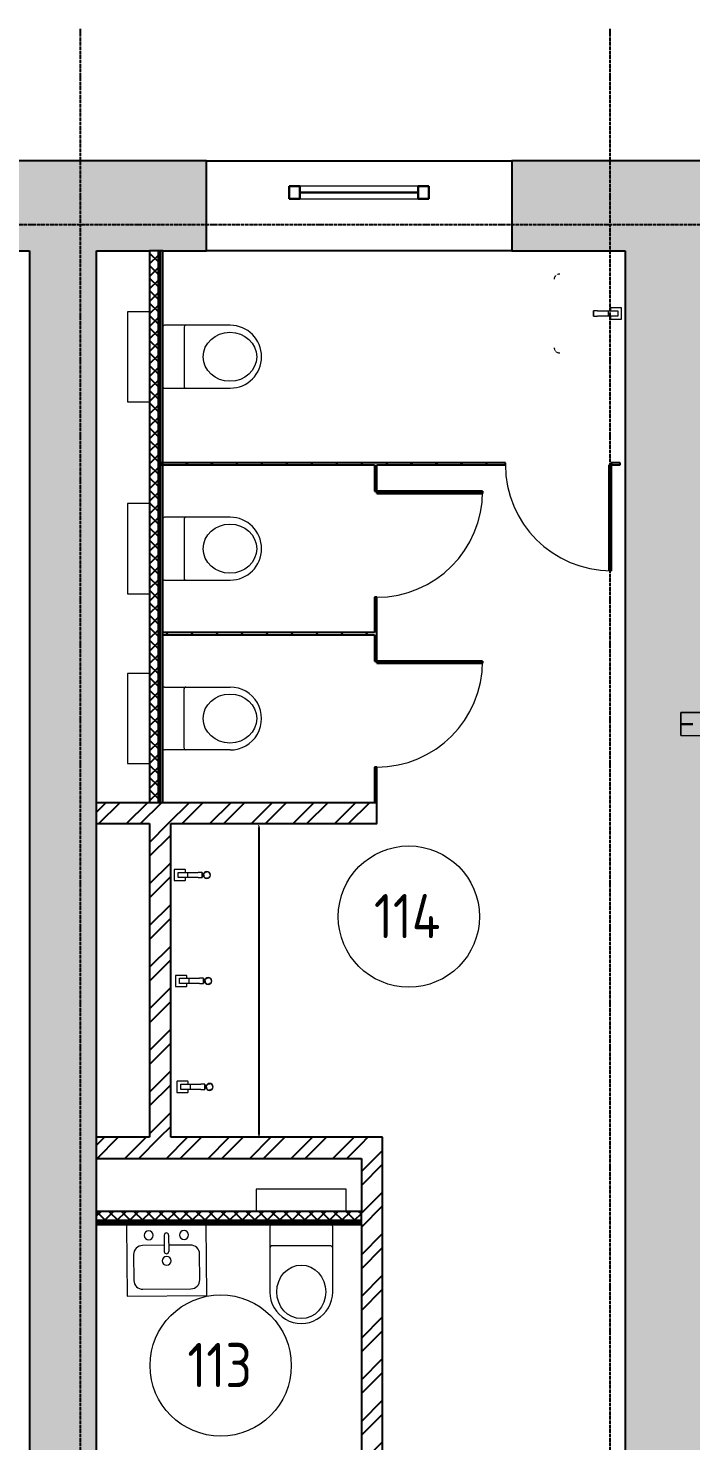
# Model space of a CAD drawing. Header units: millimetres. Extents: x -33838 to 476301, y -41806 to 120107.
# Drawn here: x 7414 to 11167, y 13670 to 21669 of the extents above; entities that cross this region are included whole.
import ezdxf

# ---------------------------------------------------------------- set-up
doc = ezdxf.new("R2010")
doc.units = ezdxf.units.MM
for name, pattern in [('ADSK_Линия сетки', [25, 20, -2.5, 0, -2.5]), ('ADSK_Сверху', [4.5, 3, -1.5]), ('ADSK_Снесено', [4.5, 3, -1.5])]:
    doc.linetypes.add(name, pattern=pattern)
for name, color, linetype, lineweight, true_color in [('_ Окна', 5, 'Continuous', 30, 0x0000ff), ('Обобщенные модели', 5, 'Continuous', 18, 0x0000ff), ('Стены внутренние', 5, 'Continuous', 18, 0x0000ff), ('Стены наружные', 1, 'ADSK_Снесено', 18, 0xff0000), ('Стены штриховка', 5, 'Continuous', 18, 0x0000ff)]:
    doc.layers.add(name, color=color, linetype=linetype, lineweight=lineweight, true_color=true_color)
for name, color, linetype, lineweight in [('Двери', 251, 'Continuous', 18), ('Каркас', 7, 'Continuous', 18), ('Марки помещений', 7, 'Continuous', 20), ('Окна', 251, 'Continuous', 18), ('Сантехника', 251, 'Continuous', 18)]:
    doc.layers.add(name, color=color, linetype=linetype, lineweight=lineweight)
doc.styles.add('GOST Common_2', font='GOST Common_0.ttf', dxfattribs={"width": 0.9, "height": 250})
pattern_1 = [(45, (0, 0), (-117.8655, 117.8655), []), (45, (78.58, 0), (-117.8655, 117.8655), [])]
pattern_2 = [(45, (0, 0), (-35.35534, 35.35534), []), (135, (0, 0), (-35.35534, -35.35534), [])]
pattern_3 = [(45, (0, 0), (-70.7107, 70.7107), [])]

# ---------------------------------------------------------------- blocks, each defined once
blk = doc.blocks.new('Типовая двутавровая балка _АСТО 20-93_ Балки - 130х360мм-840397-01 План 1-го этажа маркировочный')
at = {"layer": 'Каркас', "color": 253, "linetype": 'ADSK_Сверху', "true_color": 0xaaaaaa}
for p, q in [((-3713.5, 67.5), (-3713.5, -62.5)), ((-3713.5, 67.5), (3692.4, 67.5)), ((-3645.5, 3), (-3713.5, 3)), ((-3645.5, -3), (-3713.5, -3)), ((-3713.5, -62.5), (3693, -62.5))]:
    blk.add_line(p, q, dxfattribs=at)
at = {"layer": 'Каркас', "color": 9, "linetype": 'ADSK_Сверху', "true_color": 0xb9b9b9}
for p, q in [((-3713.5, 3.4), (-3713.5, 67.5)), ((-3713.5, 67.5), (-3645.4, 67.5)), ((-3713.5, -62.5), (-3713.5, -3.4)), ((-3713.5, -62.5), (-3645.5, -62.5))]:
    blk.add_line(p, q, dxfattribs=at)
at = {"layer": 'Каркас', "color": 253, "linetype": 'ADSK_Сверху', "true_color": 0xb2b2b2}
for p, q in [((-3713.5, 67.5), (-3713.5, 15)), ((-3713.5, 15), (-3713.5, 67.5)), ((3692.4, 67.5), (-3713.5, 67.5)), ((-3713.5, 67.5), (-3645.4, 67.5)), ((-3713.5, 3), (-3713.5, 15)), ((-3713.5, 3), (-3713.5, 15)), ((-3713.5, -3), (-3713.5, 3)), ((-3713.5, -15), (-3713.5, -3)), ((-3713.5, -15), (-3713.5, -3)), ((-3713.5, -62.5), (-3713.5, -15)), ((-3713.5, -15), (-3713.5, -62.5)), ((-3713.5, -62.5), (-3645.5, -62.5)), ((-3713.5, -62.5), (3693, -62.5))]:
    blk.add_line(p, q, dxfattribs=at)
blk = doc.blocks.new('Витраж-тент со смещением вовне - 60мм 30 сдвиг-2061572-01 План 1-го этажа маркировочный')
at = {"layer": '_ Окна'}
for p, q in [((-395, 25), (-395, -45)), ((-395, 25), (-335, 25)), ((-395, -45), (-395, 25)), ((-335, 25), (-335, -45)), ((395, 25), (335, 25)), ((335, 25), (335, -45)), ((395, -45), (395, 25)), ((395, -45), (395, 25)), ((-335, -45), (-395, -45)), ((-335, -10), (335, -10)), ((335, -45), (395, -45))]:
    blk.add_line(p, q, dxfattribs=at)
at = {"layer": 'Окна'}
for p, q in [((335, 25), (-335, 25)), ((-335, -45), (335, -45))]:
    blk.add_line(p, q, dxfattribs=at)
blk = doc.blocks.new('Раковина с 2-3 кранами для санузла - 500x1800 3 taps-V206-01 План 1-го этажа маркировочный')
at = {"layer": 'Сантехника'}
for p, q in [((-764.1, 503.1), (-763.2, 503.9)), ((-490, 189.1), (-460, 189.1)), ((-490, 189.1), (-490, 166.1)), ((-460, 189.1), (-490, 189.1)), ((-490, 106.5), (-490, 166.1)), ((-460, 166.1), (-460, 189.1)), ((-460, 166.1), (-460, 106.5)), ((110, 196.6), (140, 196.6)), ((110, 196.6), (110, 173.6)), ((140, 196.6), (110, 196.6)), ((110, 114), (110, 173.6)), ((140, 173.6), (140, 196.6)), ((140, 173.6), (140, 114)), ((710, 204.1), (740, 204.1)), ((710, 204.1), (710, 181.1)), ((740, 204.1), (710, 204.1)), ((710, 121.5), (710, 181.1)), ((740, 181.1), (740, 204.1)), ((740, 181.1), (740, 121.5)), ((-506.8, 91.2), (-506.8, 31.6)), ((-490, 93.1), (-504.9, 93.1)), ((-490, 71.5), (-490, 106.5)), ((-460, 106.5), (-490, 106.5)), ((-460, 106.5), (-460, 71.5)), ((-445.4, 93.1), (-460, 93.1)), ((-443.5, 31.6), (-443.5, 91.2)), ((93.2, 98.7), (93.2, 39.1)), ((110, 100.6), (95.1, 100.6)), ((110, 79), (110, 114)), ((140, 114), (110, 114)), ((140, 114), (140, 79)), ((154.6, 100.6), (140, 100.6)), ((156.5, 39.1), (156.5, 98.7)), ((693.2, 106.2), (693.2, 46.6)), ((710, 108.1), (695.1, 108.1)), ((710, 86.5), (710, 121.5)), ((740, 121.5), (710, 121.5)), ((710, 66.5), (710, 86.5)), ((740, 121.5), (740, 86.5)), ((754.6, 108.1), (740, 108.1)), ((740, 86.5), (740, 66.5)), ((756.5, 46.6), (756.5, 106.2)), ((-505.3, 30.1), (-445, 30.1)), ((-490, 51.5), (-490, 71.5)), ((-460, 51.5), (-490, 51.5)), ((-460, 71.5), (-460, 51.5)), ((94.7, 37.6), (155, 37.6)), ((110, 59), (110, 79)), ((140, 59), (110, 59)), ((140, 79), (140, 59)), ((694.7, 45.1), (755, 45.1)), ((740, 66.5), (710, 66.5))]:
    blk.add_line(p, q, dxfattribs=at)
at = {"layer": 'Сантехника', "flags": 128}
for points in [[(-758.1, 507), (-757, 507.5), (-755.9, 508), (-754.7, 508.4)], [(-752.4, 509.1), (-751.3, 509.3), (-750.1, 509.6), (-748.9, 509.7), (-747.7, 509.9), (-746.5, 510), (-745.3, 510), (-745, 510)], [(995, 510), (996.2, 510), (997.4, 509.9), (998.6, 509.8), (999.8, 509.6), (1001, 509.4), (1002.1, 509.1)], [(1004.4, 508.5), (1005.6, 508.1), (1006.7, 507.6), (1007.8, 507.1), (1008.9, 506.6)]]:
    blk.add_lwpolyline(points, dxfattribs=at)
at = {"layer": 'Сантехника'}
for centre, radius, start, end in [((125, 222.5), 20, 0, 180), ((125, 222.5), 18.2, 95.84531, 146.66266), ((125, 222.5), 18.2, 85.13096, 94.18327), ((725, 230), 20, 0, 180), ((725, 230), 18.2, 95.84531, 146.66266), ((725, 230), 18.2, 85.13096, 94.18327), ((725, 230), 18.2, 52.75928, 62.71908), ((725, 230), 16.3, 36.87489, 45), ((725, 230), 16.3, 36.87489, 45), ((725, 230), 18.2, 45, 49.4056), ((725, 230), 18.2, 28.98332, 39.73377), ((-475, 215), 20, 0, 180), ((-475, 215), 20, 180, 360), ((-475, 215), 18.2, 165.15778, 180), ((-475, 215), 18.2, 180, 191.34075), ((-475, 215), 16.3, 175.36727, 180), ((-475, 215), 16.3, 175.36727, 180), ((-475, 215), 16.3, 180, 198.62064), ((-475, 215), 16.3, 180, 198.62064), ((-475, 215), 18.2, 208.98332, 219.73377), ((-475, 215), 18.2, 95.84531, 146.66266), ((-475, 215), 16.3, 216.87489, 225), ((-475, 215), 16.3, 216.87489, 225), ((-475, 215), 18.2, 225, 229.4056), ((-475, 215), 18.2, 232.75928, 242.71908), ((-475, 215), 18.2, 265.13096, 274.18327), ((-475, 215), 18.2, 85.13096, 94.18327), ((-475, 215), 18.2, 275.84531, 326.66266), ((-475, 215), 18.2, 52.75928, 62.71908), ((-475, 215), 16.3, 36.87489, 45), ((-475, 215), 16.3, 36.87489, 45), ((-475, 215), 18.2, 45, 49.4056), ((-475, 215), 18.2, 28.98332, 39.73377), ((-475, 215), 16.3, 0, 18.62064), ((-475, 215), 16.3, 0, 18.62064), ((-475, 215), 16.3, 355.36727, 360), ((-475, 215), 16.3, 355.36727, 360), ((-475, 215), 18.2, 345.15778, 360), ((-475, 215), 18.2, 0, 11.34075), ((125, 222.5), 20, 180, 360), ((125, 222.5), 18.2, 165.15778, 180), ((125, 222.5), 18.2, 180, 191.34075), ((125, 222.5), 16.3, 175.36727, 180), ((125, 222.5), 16.3, 175.36727, 180), ((125, 222.5), 16.3, 180, 198.62064), ((125, 222.5), 16.3, 180, 198.62064), ((125, 222.5), 18.2, 208.98332, 219.73377), ((125, 222.5), 16.3, 216.87489, 225), ((125, 222.5), 16.3, 216.87489, 225), ((125, 222.5), 18.2, 225, 229.4056), ((125, 222.5), 18.2, 232.75928, 242.71908), ((125, 222.5), 18.2, 265.13096, 274.18327), ((125, 222.5), 18.2, 275.84531, 326.66266), ((125, 222.5), 18.2, 52.75928, 62.71908), ((125, 222.5), 16.3, 36.87489, 45), ((125, 222.5), 16.3, 36.87489, 45), ((125, 222.5), 18.2, 45, 49.4056), ((125, 222.5), 18.2, 28.98332, 39.73377), ((125, 222.5), 16.3, 0, 18.62064), ((125, 222.5), 16.3, 0, 18.62064), ((125, 222.5), 16.3, 355.37165, 360), ((125, 222.5), 16.3, 355.37165, 360), ((125, 222.5), 18.2, 345.15778, 360), ((125, 222.5), 18.2, 0, 11.34075), ((725, 230), 20, 180, 360), ((725, 230), 18.2, 165.15778, 180), ((725, 230), 18.2, 180, 191.34075), ((725, 230), 16.3, 175.36727, 180), ((725, 230), 16.3, 175.36727, 180), ((725, 230), 16.3, 180, 198.62064), ((725, 230), 16.3, 180, 198.62064), ((725, 230), 18.2, 210.39728, 219.73377), ((725, 230), 16.3, 216.87489, 225), ((725, 230), 16.3, 216.87489, 225), ((725, 230), 18.2, 225, 229.4056), ((725, 230), 18.2, 232.75928, 242.71908), ((725, 230), 18.2, 265.13096, 274.18327), ((725, 230), 18.2, 275.84531, 326.66266), ((725, 230), 16.3, 0, 18.62064), ((725, 230), 16.3, 0, 18.62064), ((725, 230), 16.3, 355.36727, 360), ((725, 230), 16.3, 355.36727, 360), ((725, 230), 18.2, 345.15778, 360), ((725, 230), 18.2, 0, 11.34075), ((-504.9, 91.2), 1.87, 90, 180), ((-504.9, 91.2), 1.87, 120, 150), ((-504.9, 91.2), 1.87, 120, 150), ((-504.9, 91.2), 1.87, 120, 150), ((-445.4, 91.2), 1.87, 0, 90), ((-445.4, 91.2), 1.87, 30, 60), ((-445.4, 91.2), 1.87, 30, 60), ((-445.4, 91.2), 1.87, 30, 60), ((95.1, 98.7), 1.87, 90, 180), ((95.1, 98.7), 1.87, 120, 150), ((95.1, 98.7), 1.87, 120, 150), ((95.1, 98.7), 1.87, 120, 150), ((154.6, 98.7), 1.87, 0, 90), ((154.6, 98.7), 1.87, 30, 60), ((154.6, 98.7), 1.87, 30, 60), ((154.6, 98.7), 1.87, 30, 60), ((695.1, 106.2), 1.87, 90, 180), ((695.1, 106.2), 1.87, 120, 150), ((695.1, 106.2), 1.87, 120, 150), ((695.1, 106.2), 1.87, 120, 150), ((754.6, 106.2), 1.87, 0, 90), ((754.6, 106.2), 1.87, 30, 60), ((754.6, 106.2), 1.87, 30, 60), ((754.6, 106.2), 1.87, 30, 60), ((-505.3, 31.6), 1.49, 180, 270), ((-445, 31.6), 1.49, 270, 360), ((94.7, 39.1), 1.49, 180, 270), ((155, 39.1), 1.49, 270, 360), ((694.7, 46.6), 1.49, 180, 270), ((755, 46.6), 1.49, 270, 360)]:
    blk.add_arc(centre, radius, start, end, dxfattribs=at)
blk = doc.blocks.new('Туалет подвесной-Moderna R-Laufen - 000 White-2284892-01 План 1-го этажа маркировочный')
at = {"layer": 'Обобщенные модели'}
for p, q in [((-53, 419.3), (-53, 47.4)), ((303, 47.4), (303, 419.3)), ((-43.1, 157.8), (293.1, 157.8))]:
    blk.add_line(p, q, dxfattribs=at)
for centre, radius, start, end in [((125, 419.3), 178, 360, 180), ((-43.1, 167.7), 9.89, 180, 270), ((293.1, 167.7), 9.89, 270, 360), ((-43.1, 47.4), 9.89, 180, 270), ((293.1, 47.4), 9.89, 270, 360)]:
    blk.add_arc(centre, radius, start, end, dxfattribs=at)
blk.add_ellipse((125, 418.3), major_axis=(0, 151.6), ratio=0.916517, dxfattribs=at)
at = {"layer": 'Сантехника'}
for p, q in [((-130, -37.5), (-130, -162.5)), ((380, -162.5), (380, -37.5)), ((-130, -162.5), (380, -162.5))]:
    blk.add_line(p, q, dxfattribs=at)
blk = doc.blocks.new('Parametric_Porcelain_bathroom_sink_20774 - 450х400мм-2098789-01 План 1-го этажа маркировочный')
at = {"layer": 'Сантехника'}
for p, q in [((-89.1, 598.1), (-88.2, 598.9)), ((343.1, 594.1), (343.9, 593.2)), ((110, 384.1), (140, 384.1)), ((110, 384.1), (110, 361.1)), ((140, 384.1), (110, 384.1)), ((110, 301.5), (110, 361.1)), ((140, 361.1), (140, 384.1)), ((140, 361.1), (140, 301.5)), ((93.2, 286.2), (93.2, 226.6)), ((110, 288.1), (95.1, 288.1)), ((110, 266.5), (110, 301.5)), ((140, 301.5), (110, 301.5)), ((110, 246.5), (110, 266.5)), ((140, 246.5), (110, 246.5)), ((140, 301.5), (140, 266.5)), ((154.6, 288.1), (140, 288.1)), ((140, 266.5), (140, 246.5)), ((156.5, 226.6), (156.5, 286.2)), ((94.7, 225.1), (155, 225.1))]:
    blk.add_line(p, q, dxfattribs=at)
at = {"layer": 'Сантехника', "flags": 128}
for points in [[(-100, 575), (-100, 576.2), (-99.9, 577.4), (-99.8, 578.6), (-99.6, 579.8), (-99.4, 581), (-99.1, 582.1)], [(-98.5, 584.4), (-98.1, 585.6), (-97.6, 586.7), (-97.1, 587.8), (-96.6, 588.9)], [(-95.4, 590.9), (-94.8, 591.9), (-94.1, 592.9), (-93.3, 593.9), (-92.6, 594.8)], [(-83.1, 602), (-82, 602.5), (-80.9, 603), (-79.7, 603.4)], [(-77.4, 604.1), (-76.3, 604.3), (-75.1, 604.6), (-73.9, 604.7), (-72.7, 604.9), (-71.5, 605), (-70.3, 605), (-70, 605)], [(320, 605), (321.2, 605), (322.4, 604.9), (323.6, 604.8), (324.8, 604.6), (326, 604.4), (327.1, 604.1)], [(329.4, 603.5), (330.6, 603.1), (331.7, 602.6), (332.8, 602.1), (333.9, 601.6)], [(335.9, 600.4), (336.9, 599.8), (337.9, 599.1), (338.9, 598.3), (339.8, 597.6)], [(347, 588.1), (347.5, 587), (348, 585.9), (348.4, 584.7)], [(349.1, 582.4), (349.3, 581.3), (349.6, 580.1), (349.7, 578.9), (349.9, 577.7), (350, 576.5), (350, 575.3), (350, 575)]]:
    blk.add_lwpolyline(points, dxfattribs=at)
at = {"layer": 'Сантехника'}
for centre, radius, start, end in [((95.1, 286.2), 1.87, 90, 180), ((95.1, 286.2), 1.87, 120, 150), ((95.1, 286.2), 1.87, 120, 150), ((95.1, 286.2), 1.87, 120, 150), ((154.6, 286.2), 1.87, 0, 90), ((154.6, 286.2), 1.87, 30, 60), ((154.6, 286.2), 1.87, 30, 60), ((154.6, 286.2), 1.87, 30, 60), ((94.7, 226.6), 1.49, 180, 270), ((155, 226.6), 1.49, 270, 360)]:
    blk.add_arc(centre, radius, start, end, dxfattribs=at)
blk = doc.blocks.new('Дверь-Одинарная-Панель - 600 x 2150 мм с_у-1872436-01 План 1-го этажа маркировочный')
at = {"layer": 'Двери', "lineweight": 30}
for p, q in [((288, -6), (300, -6)), ((288, -606), (288, -6)), ((300, -6), (300, -606)), ((300, -606), (288, -606))]:
    blk.add_line(p, q, dxfattribs=at)
at = {"layer": 'Двери'}
blk.add_arc((300, -6), 600, 180, 270, dxfattribs=at)
blk = doc.blocks.new('Туалет подвесной-Moderna R-Laufen - 000 White-2285251-01 План 1-го этажа маркировочный')
at = {"layer": 'Обобщенные модели'}
for p, q in [((-53, -419.3), (-53, -47.4)), ((303, -47.4), (303, -419.3)), ((-43.1, -157.8), (293.1, -157.8))]:
    blk.add_line(p, q, dxfattribs=at)
for centre, radius, start, end in [((-43.1, -47.4), 9.89, 90, 180), ((293.1, -47.4), 9.89, 0, 90), ((-43.1, -167.7), 9.89, 90, 180), ((293.1, -167.7), 9.89, 0, 90), ((125, -419.3), 178, 180, 0)]:
    blk.add_arc(centre, radius, start, end, dxfattribs=at)
blk.add_ellipse((125, -418.3), major_axis=(0, 151.6), ratio=0.916517, dxfattribs=at)
at = {"layer": 'Сантехника'}
for p, q in [((380, 162.5), (-130, 162.5)), ((-130, 162.5), (-130, 37.5)), ((380, 37.5), (380, 162.5))]:
    blk.add_line(p, q, dxfattribs=at)
blk = doc.blocks.new('ADSK_Марка_Помещение_ОдноЗначение - Номер-247393-01 План 1-го этажа маркировочный')
at = {"layer": 'Марки помещений'}
blk.add_circle((0, 0), 4, dxfattribs=at)
blk = doc.blocks.new('Кухонная мойка-Одиночная - 450 x 400 мм-1905995-01 План 1-го этажа маркировочный')
at = {"layer": 'Сантехника'}
for p, q in [((240.7, 202.3), (-209.3, 202.3)), ((-209.3, 202.3), (-209.3, -197.7)), ((240.7, -197.7), (240.7, 202.3)), ((3, 88), (-120.4, 88)), ((3, 145.2), (3, 53.1)), ((28.4, 145.2), (28.4, 53.1)), ((151.8, 88), (28.4, 88)), ((-171.2, 37.2), (-171.2, -108.8)), ((202.6, -108.8), (202.6, 37.2)), ((-120.4, -159.6), (151.8, -159.6)), ((-209.3, -197.7), (240.7, -197.7))]:
    blk.add_line(p, q, dxfattribs=at)
for centre, radius, start, end in [((-84.3, 145.2), 25.4, 360, 180), ((115.7, 145.2), 25.4, 360, 180), ((-120.4, 37.2), 50.8, 90, 180), ((-84.3, 145.2), 25.4, 180, 360), ((15.7, 145.2), 12.7, 360, 180), ((115.7, 145.2), 25.4, 180, 360), ((151.8, 37.2), 50.8, 360, 90), ((15.7, 0), 25.4, 360, 180), ((15.7, 0), 25.4, 180, 0), ((15.7, 53.1), 12.7, 180, 0), ((-120.4, -108.8), 50.8, 180, 270), ((151.8, -108.8), 50.8, 270, 0)]:
    blk.add_arc(centre, radius, start, end, dxfattribs=at)

msp = doc.modelspace()

# ---------------------------------------------------------------- hatches: boundary and pattern name
at = {"layer": 'Стены внутренние', "lineweight": 25, "true_color": 0x636466}
for points in [[(7420.80755, 12950.59942), (7800.80755, 12951.75609), (7800.80755, 20408.63165), (7420.80755, 20408.63165), (7420.80755, 13150.12546)], [(11079.61814, 13095.08262), (11305.23612, 13095.08262), (11305.23612, 20408.63165), (10795.23612, 20408.63165), (10795.23612, 13095.08262)]]:
    msp.add_hatch(color=251, dxfattribs=at).paths.add_polyline_path(points)
h = msp.add_hatch(dxfattribs=at)
h.set_pattern_fill('FP_4', color=251, style=0, pattern_type=2)
h.set_pattern_definition(pattern_2)
h.paths.add_polyline_path([(8150.80755, 17284.63165), (8150.80755, 20408.63165), (8100.80755, 20408.63165), (8100.80755, 17284.63165)])
h = msp.add_hatch(dxfattribs=at)
h.set_pattern_fill('FP_1', color=251, style=0, pattern_type=2)
h.set_pattern_definition(pattern_3)
h.paths.add_polyline_path([(10766.57378, 19196.63165), (10766.57378, 19208.63165), (10716.57378, 19208.63165), (10716.57378, 19196.63165)])
h.paths.add_polyline_path([(8557.58866, 19196.63165), (10116.57378, 19196.63165), (10116.57378, 19208.63165), (8175.80755, 19208.51283), (8175.80755, 19196.63165), (8422.7428, 19196.63165)])
h = msp.add_hatch(dxfattribs=at)
h.set_pattern_fill('FP_1', color=251, style=0, pattern_type=2)
h.set_pattern_definition(pattern_3)
h.paths.add_polyline_path([(9375.80755, 17284.63165), (9387.80755, 17284.63165), (9387.80755, 17484.63165), (9375.80755, 17484.63165)])
h.paths.add_polyline_path([(9375.80755, 18084.63165), (9387.80755, 18084.63165), (9387.80755, 18446.63165), (9375.80755, 18446.63165), (9375.80755, 18234.63165)])
h.paths.add_polyline_path([(9375.80755, 19046.63165), (9387.80755, 19046.63165), (9387.80755, 19196.63165), (9375.80755, 19196.43405), (9375.80755, 19132.36077)])
h = msp.add_hatch(dxfattribs=at)
h.set_pattern_fill('FP_1', color=251, style=0, pattern_type=2)
h.set_pattern_definition(pattern_3)
h.paths.add_polyline_path([(8850.15031, 18234.63165), (9375.80755, 18234.63165), (9375.80755, 18246.63165), (8175.80755, 18246.63165), (8175.80755, 18234.63165), (8729.52346, 18234.63165)])
h = msp.add_hatch(dxfattribs=at)
h.set_pattern_fill('FP_2', color=251, style=0, pattern_type=2)
h.set_pattern_definition(pattern_1)
h.paths.add_polyline_path([(8328.97892, 17164.63165), (9387.80755, 17164.63165), (9387.80755, 17284.63165), (7800.80755, 17284.63165), (7800.80755, 17164.63165), (8292.78335, 17164.63165)])
h = msp.add_hatch(dxfattribs=at)
h.set_pattern_fill('FP_2', color=251, style=0, pattern_type=2)
h.set_pattern_definition(pattern_1)
h.paths.add_polyline_path([(8220.80755, 15388.58891), (8220.80755, 17164.63165), (8100.80755, 17164.63165), (8100.80755, 15388.58891)])
h = msp.add_hatch(dxfattribs=at)
h.set_pattern_fill('FP_2', color=251, style=0, pattern_type=2)
h.set_pattern_definition(pattern_1)
h.paths.add_polyline_path([(9300.80755, 15268.58891), (9300.80755, 15388.58891), (7800.80755, 15388.58891), (7800.80755, 15268.58891), (8850.15031, 15268.58891)])
h = msp.add_hatch(dxfattribs=at)
h.set_pattern_fill('FP_2', color=251, style=0, pattern_type=2)
h.set_pattern_definition(pattern_1)
h.paths.add_polyline_path([(9300.80755, 12956.3219), (9420.80755, 12956.68717), (9420.80755, 15388.58891), (9300.80755, 15388.58891), (9300.80755, 12956.68717)])
h = msp.add_hatch(dxfattribs=at)
h.set_pattern_fill('FP_4', color=251, style=0, pattern_type=2)
h.set_pattern_definition(pattern_2)
h.paths.add_polyline_path([(7800.80755, 14918.63165), (9300.80755, 14918.63165), (9300.80755, 14968.63165), (7800.80755, 14968.63165), (7800.80755, 14949.32548)])
at = {"layer": 'Стены наружные', "linetype": 'Continuous', "lineweight": 25, "true_color": 0x636466}
h = msp.add_hatch(color=251, dxfattribs=at)
h.paths.add_polyline_path([(16653.28773, 20408.63165), (18455.83536, 20408.63165), (18455.83536, 20918.63165), (10152.7428, 20918.63165), (10152.7428, 20408.63165), (14423.81989, 20408.63165)])
h.paths.add_polyline_path([(7683.55639, 20408.63165), (8422.7428, 20408.63165), (8422.7428, 20918.63165), (6478.23694, 20918.63165), (6478.23694, 20408.63165), (7420.80755, 20408.63165)])
h.paths.add_polyline_path([(4663.23694, 20408.63165), (4663.23694, 20918.63165), (3433.49902, 20918.63165), (3433.49902, 20408.63165), (3762.63939, 20408.63165)])

# ---------------------------------------------------------------- linework, layer by layer
at = {"linetype": 'ADSK_Линия сетки', "lineweight": 25}
for p, q in [((7709.91035, -4984.78696), (7709.91035, 21668.8012)), ((10709.91035, -4984.78696), (10709.91035, 21668.8012)), ((-11086.22475, 20556.78828), (57141.71826, 20556.78828))]:
    msp.add_line(p, q, dxfattribs=at)
at = {"color": 251, "lineweight": 25, "true_color": 0x636466}
msp.add_line((8720.80755, 17143.58891), (8720.80755, 15403.58891), dxfattribs=at)
at = {"layer": 'Стены внутренние', "color": 251, "lineweight": 25, "true_color": 0x636466}
for p, q in [((7420.80755, 20408.63165), (7420.80755, 12950.59942)), ((7800.80755, 14918.63165), (7800.80755, 20408.63165)), ((8100.80755, 20408.63165), (8100.80755, 17284.63165)), ((8150.80755, 20408.63165), (8100.80755, 20408.63165)), ((8175.80755, 20408.63165), (8151.80755, 20408.63165)), ((8175.80755, 17284.63165), (8175.80755, 20408.63165)), ((10795.23612, 20408.63165), (10795.23612, 12960.87076)), ((10116.57378, 19208.63165), (8163.80755, 19208.63165)), ((8163.80755, 19208.63165), (8163.80755, 19196.63165)), ((10116.57378, 19196.63165), (10116.57378, 19208.63165)), ((10766.57378, 19208.63165), (10716.57378, 19208.63165)), ((10716.57378, 19208.63165), (10716.57378, 19196.63165)), ((10766.57378, 19196.63165), (10766.57378, 19208.63165)), ((8163.80755, 19196.63165), (9375.80755, 19196.63165)), ((9375.80755, 19196.63165), (9375.80755, 19046.63165)), ((9387.80755, 19196.63165), (10116.57378, 19196.63165)), ((9387.80755, 19046.63165), (9387.80755, 19196.63165)), ((10716.57378, 19196.63165), (10766.57378, 19196.63165)), ((9375.80755, 19046.63165), (9387.80755, 19046.63165)), ((9375.80755, 18446.63165), (9375.80755, 18246.63165)), ((9387.80755, 18446.63165), (9375.80755, 18446.63165)), ((9387.80755, 18084.63165), (9387.80755, 18446.63165)), ((9375.80755, 18246.63165), (8175.80755, 18246.63165)), ((8175.80755, 18234.63165), (9375.80755, 18234.63165)), ((9375.80755, 18234.63165), (9375.80755, 18084.63165)), ((9375.80755, 18084.63165), (9387.80755, 18084.63165)), ((9375.80755, 17484.63165), (9375.80755, 17284.63165)), ((9387.80755, 17484.63165), (9375.80755, 17484.63165)), ((9387.80755, 17164.63165), (9387.80755, 17484.63165)), ((7800.80755, 17284.63165), (9387.80755, 17284.63165)), ((7800.80755, 17164.63165), (8100.80755, 17164.63165)), ((8100.80755, 17164.63165), (8100.80755, 15388.58891)), ((8220.80755, 15388.58891), (8220.80755, 17164.63165)), ((8220.80755, 17164.63165), (9387.80755, 17164.63165)), ((8100.80755, 15388.58891), (7800.80755, 15388.58891)), ((9420.80755, 15388.58891), (8220.80755, 15388.58891)), ((9420.80755, 12956.68717), (9420.80755, 15388.58891)), ((7800.80755, 15268.58891), (9300.80755, 15268.58891)), ((9300.80755, 15268.58891), (9300.80755, 14968.63165)), ((9300.80755, 14968.63165), (7800.80755, 14968.63165)), ((7800.80755, 12951.75609), (7800.80755, 14917.63165)), ((7800.80755, 14893.63165), (9300.80755, 14893.63165)), ((9300.80755, 14893.63165), (9300.80755, 12956.3219))]:
    msp.add_line(p, q, dxfattribs=at)
at = {"layer": 'Стены наружные', "color": 251, "linetype": 'Continuous', "lineweight": 25, "true_color": 0x636466}
for p, q in [((8422.7428, 20918.63165), (6478.23694, 20918.63165)), ((8422.7428, 20408.63165), (8422.7428, 20918.63165)), ((8422.7428, 20918.63165), (10152.7428, 20918.63165)), ((18455.83536, 20918.63165), (10152.7428, 20918.63165)), ((10152.7428, 20918.63165), (10152.7428, 20408.63165)), ((6378.7916, 20408.63165), (7420.80755, 20408.63165)), ((7800.80755, 20408.63165), (8100.80755, 20408.63165)), ((8175.80755, 20408.63165), (8422.7428, 20408.63165)), ((10152.7428, 20408.63165), (8422.7428, 20408.63165)), ((10152.7428, 20408.63165), (10795.23612, 20408.63165))]:
    msp.add_line(p, q, dxfattribs=at)
at = {"layer": 'Стены штриховка', "color": 251, "lineweight": 25, "true_color": 0x636466}
for p, q in [((8150.80755, 17284.63165), (8150.80755, 20408.63165)), ((8151.80755, 20408.63165), (8150.80755, 20408.63165)), ((8151.80755, 17284.63165), (8151.80755, 20408.63165)), ((8163.80755, 17284.63165), (8163.80755, 20408.63165)), ((9300.80755, 14893.63165), (9300.80755, 14968.63165)), ((7800.80755, 14918.63165), (9300.80755, 14918.63165)), ((7800.80755, 14918.63165), (7800.80755, 14917.63165)), ((7800.80755, 14917.63165), (9300.80755, 14917.63165)), ((7800.80755, 14905.63165), (9300.80755, 14905.63165))]:
    msp.add_line(p, q, dxfattribs=at)

# ---------------------------------------------------------------- block references
at = {"layer": '_ Окна', "color": 251, "lineweight": 25, "true_color": 0x636466}
msp.add_blockref('Витраж-тент со смещением вовне - 60мм 30 сдвиг-2061572-01 План 1-го этажа маркировочный', (9287.7428, 20748.63165), dxfattribs=at)
at = {"layer": 'Двери', "color": 251, "lineweight": 25, "true_color": 0x636466}
msp.add_blockref('Дверь-Одинарная-Панель - 600 x 2150 мм с_у-1872436-01 План 1-го этажа маркировочный', (10416.57378, 19202.63165), dxfattribs=at)
at = {"layer": 'Двери', "color": 251, "lineweight": 25, "true_color": 0x636466, "rotation": 89.99999999999991}
for p in [(9381.80755, 18746.63165), (9381.80755, 17784.63165)]:
    msp.add_blockref('Дверь-Одинарная-Панель - 600 x 2150 мм с_у-1872436-01 План 1-го этажа маркировочный', p, dxfattribs=at)
at = {"layer": 'Каркас', "color": 251, "linetype": 'ADSK_Сверху', "lineweight": 25, "true_color": 0x636466, "rotation": 359.8967694927819}
msp.add_blockref('Типовая двутавровая балка _АСТО 20-93_ Балки - 130х360мм-840397-01 План 1-го этажа маркировочный', (14823.43033, 17720.27321), dxfattribs=at)
at = {"layer": 'Марки помещений', "color": 251, "lineweight": 25, "true_color": 0x636466, "xscale": 99.99999999999993, "yscale": 99.99999999999993, "zscale": 99.99999999999993}
for p in [(9569.81591, 16638.19506), (8504.02256, 14095.81249)]:
    msp.add_blockref('ADSK_Марка_Помещение_ОдноЗначение - Номер-247393-01 План 1-го этажа маркировочный', p, dxfattribs=at)
at = {"layer": 'Сантехника', "color": 251, "lineweight": 25, "true_color": 0x636466}
for name, p, rotation in [('Parametric_Porcelain_bathroom_sink_20774 - 450х400мм-2098789-01 План 1-го этажа маркировочный', (11000.23612, 19928.63165), 89.99999999999991), ('Туалет подвесной-Moderna R-Laufen - 000 White-2284892-01 План 1-го этажа маркировочный', (8138.30755, 19933.63165), 269.9999999999999), ('Туалет подвесной-Moderna R-Laufen - 000 White-2284892-01 План 1-го этажа маркировочный', (8138.30755, 18846.63165), 269.9999999999999), ('Туалет подвесной-Moderna R-Laufen - 000 White-2285251-01 План 1-го этажа маркировочный', (8138.30755, 17634.63165), 89.99999999999993), ('Раковина с 2-3 кранами для санузла - 500x1800 3 taps-V206-01 План 1-го этажа маркировочный', (8210.80755, 16398.58891), 269.9999999999999), ('Туалет подвесной-Moderna R-Laufen - 000 White-2284892-01 План 1-го этажа маркировочный', (9085.52618, 14931.13165), 180), ('Кухонная мойка-Одиночная - 450 x 400 мм-1905995-01 План 1-го этажа маркировочный', (8182.14646, 14688.48699), 0.5345984078505206)]:
    msp.add_blockref(name, p, dxfattribs=dict(at, rotation=rotation))

# ---------------------------------------------------------------- texts
at = {"layer": 'Марки помещений', "color": 251, "lineweight": 25, "true_color": 0x636466, "char_height": 250, "attachment_point": 1, "style": 'GOST Common_2'}
for s, insert, width in [('114', (9372.25865, 16765.92013), 490.63275), ('113', (8315.4653, 14223.53756), 468.9871875)]:
    msp.add_mtext(s, dxfattribs=dict(at, insert=insert, width=width))

doc.saveas('drawing.dxf')
